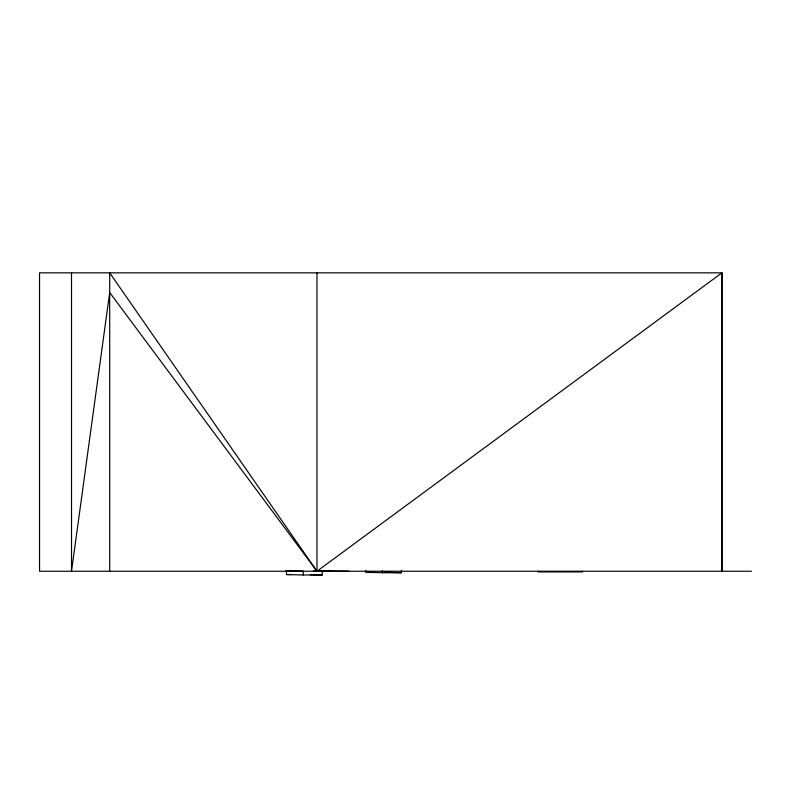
<?xml version="1.0" encoding="UTF-8"?>
<svg xmlns="http://www.w3.org/2000/svg" width="791" height="791" viewBox="0 0 791 791"><rect width="100%" height="100%" fill="white"/><g stroke="black" fill="none" stroke-linecap="round" stroke-linejoin="round"><path stroke-width="1.19" d="M322.263 571.132L322.224 574.988L303.25 574.988L286.471 574.553L286.51 570.687M303.25 574.988L303.289 571.132L286.085 570.707M365.679 570.331L365.66 572.288L382.439 572.724L401.413 572.724L401.433 570.776M382.439 572.724L382.458 570.776M721.916 571.231L721.916 272.846L316.973 571.231L109.692 292.532L71.516 571.231L71.516 272.846M721.916 272.846L39.55 272.846L39.55 571.231L751.45 571.231M286.471 574.553L291.217 574.553M349.217 571.231L313.463 570.786L330.243 571.231M384.634 572.288L401.413 572.724M310.24 574.671L322.224 574.988M721.847 272.846L721.847 571.231M582.443 571.231L582.443 571.933L538.275 571.933L538.275 571.231M316.973 272.846L316.973 571.231L109.692 272.846L109.692 571.231"/></g></svg>
